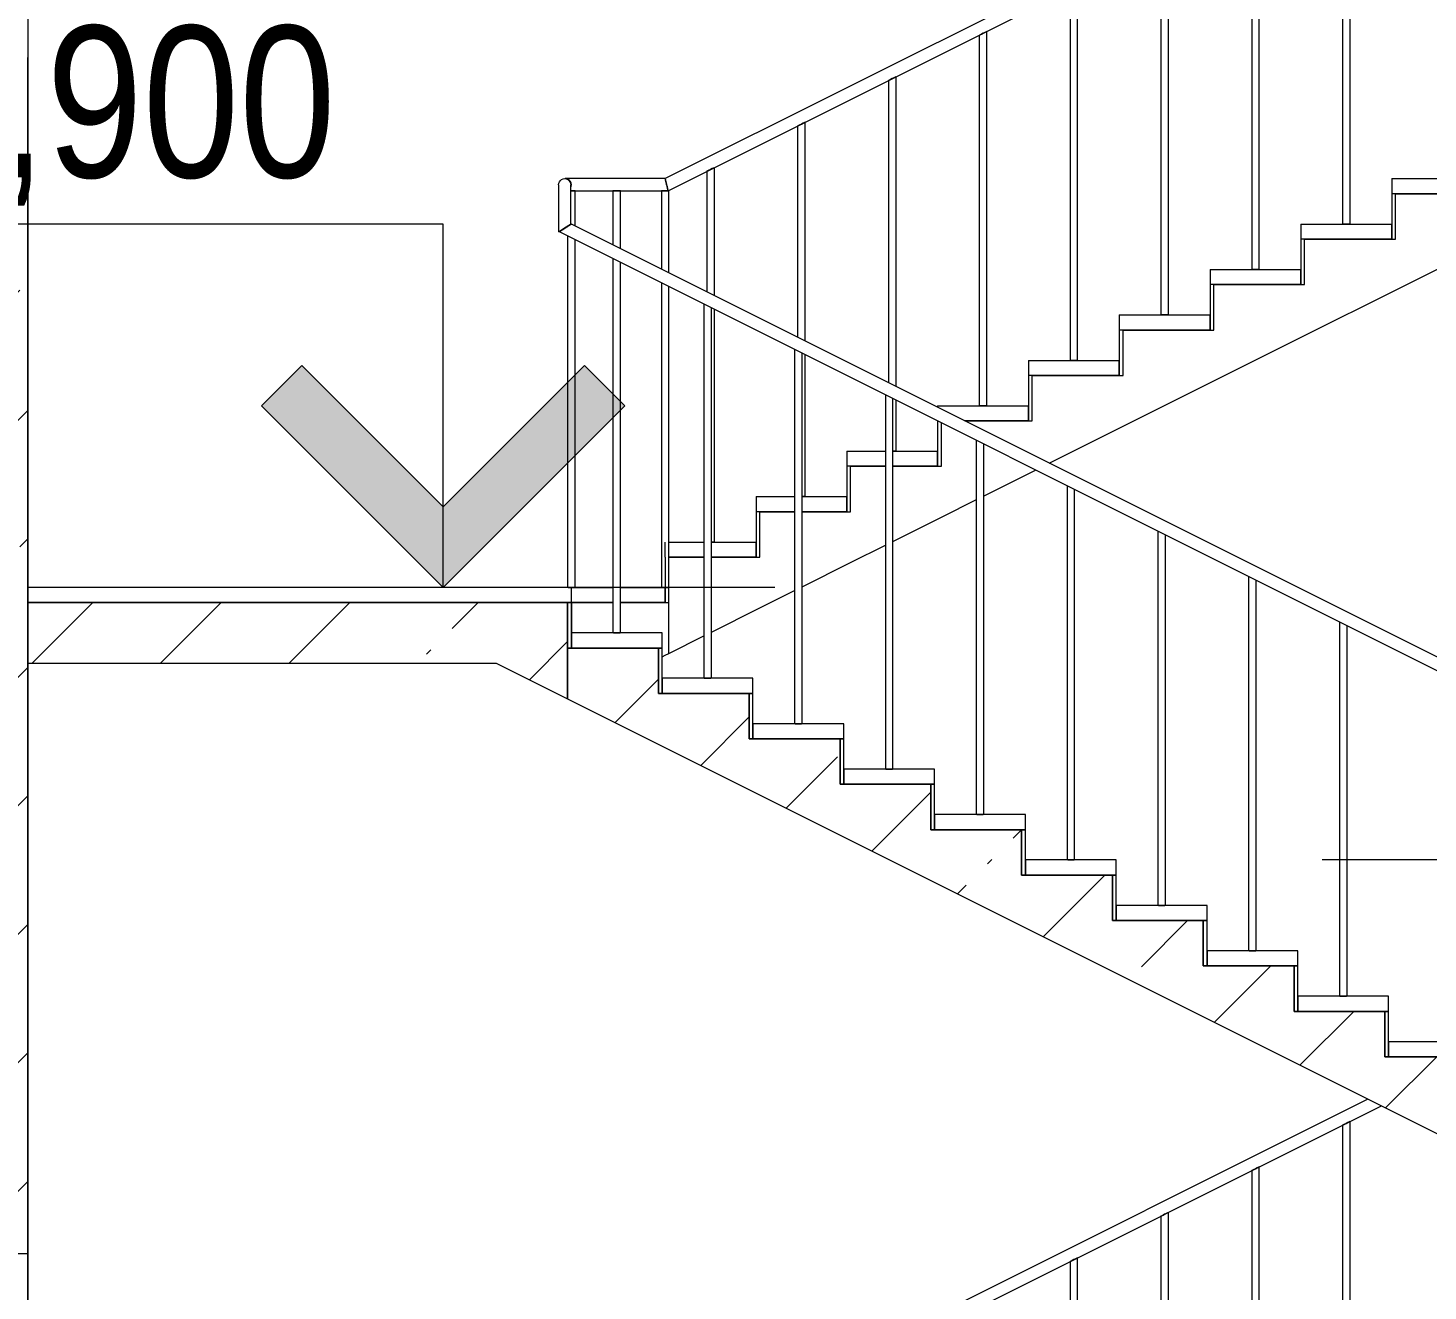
# Model space of a CAD drawing. Header units: millimetres. Extents: x -39507 to 33074, y -24219 to 30962.
# Drawn here: x -29333 to -24708, y 16577 to 20748 of the extents above; entities that cross this region are included whole.
import ezdxf

# ---------------------------------------------------------------- set-up
doc = ezdxf.new("R2010")
doc.units = ezdxf.units.MM
for name, color, linetype, lineweight in [('Балясины', 7, 'Continuous', 9), ('Верхние поручни', 7, 'Continuous', 9), ('Высотные отметки', 7, 'Continuous', 9), ('Лестницы', 7, 'Continuous', 9), ('Лестницы-1', 7, 'Continuous', 18), ('Ограждение', 7, 'Continuous', 9), ('Перекрытия', 7, 'Continuous', 9), ('Проступи_подступенки', 7, 'Continuous', 18), ('Проступи_подступенки-1', 7, 'Continuous', 9), ('Стены', 7, 'Continuous', 9), ('Структура _1_', 7, 'Continuous', 18), ('Штриховка разреза-2', 7, 'Continuous', 9)]:
    doc.layers.add(name, color=color, linetype=linetype, lineweight=lineweight)
doc.styles.add('Arial Narrow', font='ARIALN.TTF', dxfattribs={"height": 500})
pattern_1 = [(45, (-2885.9, 6475), (-424.264, 424.264), [600, -100, 20, -100]), (45, (-2885.9, 6899), (-424.264, 424.264), [])]

# ---------------------------------------------------------------- blocks, each defined once
blk = doc.blocks.new('Ограждение - 25mm-6839114-Разрез 2-2')
at = {"layer": 'Балясины'}
for p, q in [((-23495.4, 26874), (-23495.4, 25650)), ((-23470.4, 25650), (-23470.4, 26886.5)), ((-23495.4, 25650), (-23482.9, 25650)), ((-23482.9, 25650), (-23493.7, 25650)), ((-23482.9, 25650), (-23470.4, 25650)), ((-23472.1, 25650), (-23482.9, 25650))]:
    blk.add_line(p, q, dxfattribs=at)
at = {"layer": 'Балясины', "flags": 128}
for points in [[(-23482.9, 26880.3), (-23488.3, 26877.6), (-23492.7, 26875.4), (-23495.1, 26874.2), (-23492.7, 26875.4), (-23488.3, 26877.6), (-23482.9, 26880.3)], [(-23482.9, 26880.3), (-23477.5, 26883), (-23473.1, 26885.2), (-23470.7, 26886.4), (-23473.1, 26885.2), (-23477.5, 26883), (-23482.9, 26880.3)]]:
    blk.add_lwpolyline(points, dxfattribs=at)
blk = doc.blocks.new('Ограждение - 25mm-V37-Разрез 2-2')
at = {"layer": 'Балясины'}
for p, q in [((-26465.4, 19563.5), (-26465.4, 20586.5)), ((-26490.4, 20574), (-26490.4, 19576)), ((-26465.4, 19350), (-26465.4, 19519)), ((-26475.8, 19350), (-26465.4, 19350)), ((-26467.1, 19350), (-26475.8, 19350))]:
    blk.add_line(p, q, dxfattribs=at)
at = {"layer": 'Балясины', "flags": 128}
for points in [[(-26477.9, 20580.3), (-26472.5, 20583), (-26468.1, 20585.2), (-26465.7, 20586.4), (-26468.1, 20585.2), (-26472.5, 20583), (-26477.9, 20580.3)], [(-26477.9, 20580.3), (-26483.3, 20577.6), (-26487.7, 20575.4), (-26490.1, 20574.2), (-26487.7, 20575.4), (-26483.3, 20577.6), (-26477.9, 20580.3)]]:
    blk.add_lwpolyline(points, dxfattribs=at)
blk = doc.blocks.new('Ограждение - 25mm-V38-Разрез 2-2')
at = {"layer": 'Балясины'}
for p, q in [((-26790.4, 20424), (-26790.4, 19726.1)), ((-26765.4, 19713.6), (-26765.4, 20436.5)), ((-26765.4, 19200), (-26765.4, 19669)), ((-26775.5, 19200), (-26765.4, 19200)), ((-26767.1, 19200), (-26775.5, 19200))]:
    blk.add_line(p, q, dxfattribs=at)
at = {"layer": 'Балясины', "flags": 128}
for points in [[(-26777.9, 20430.3), (-26783.3, 20427.6), (-26787.7, 20425.4), (-26790.1, 20424.2), (-26787.7, 20425.4), (-26783.3, 20427.6), (-26777.9, 20430.3)], [(-26777.9, 20430.3), (-26772.5, 20433), (-26768.1, 20435.2), (-26765.7, 20436.4), (-26768.1, 20435.2), (-26772.5, 20433), (-26777.9, 20430.3)]]:
    blk.add_lwpolyline(points, dxfattribs=at)
blk = doc.blocks.new('Ограждение - 25mm-V39-Разрез 2-2')
at = {"layer": 'Балясины'}
for p, q in [((-27090.4, 20274), (-27090.4, 19876.2)), ((-27065.4, 19863.7), (-27065.4, 20286.5)), ((-27065.4, 19050), (-27065.4, 19819)), ((-27075.4, 19050), (-27065.4, 19050)), ((-27067.1, 19050), (-27075.4, 19050))]:
    blk.add_line(p, q, dxfattribs=at)
at = {"layer": 'Балясины', "flags": 128}
for points in [[(-27077.9, 20280.3), (-27083.3, 20277.6), (-27087.7, 20275.4), (-27090.1, 20274.2), (-27087.7, 20275.4), (-27083.3, 20277.6), (-27077.9, 20280.3)], [(-27077.9, 20280.3), (-27072.5, 20283), (-27068.1, 20285.2), (-27065.7, 20286.4), (-27068.1, 20285.2), (-27072.5, 20283), (-27077.9, 20280.3)]]:
    blk.add_lwpolyline(points, dxfattribs=at)
blk = doc.blocks.new('Ограждение - 25mm-V40-Разрез 2-2')
at = {"layer": 'Балясины'}
for p, q in [((-27400.4, 20210), (-27400.4, 20031.2)), ((-27387.9, 20210), (-27400.4, 20210)), ((-27398.7, 20210), (-27387.9, 20210)), ((-27387.9, 20210), (-27377.1, 20210)), ((-27375.4, 20210), (-27387.9, 20210)), ((-27375.4, 20018.7), (-27375.4, 20210)), ((-27400.4, 19986.5), (-27400.4, 18900)), ((-27375.4, 18900), (-27375.4, 19974))]:
    blk.add_line(p, q, dxfattribs=at)
blk = doc.blocks.new('Ограждение - 25mm-V41-Разрез 2-2')
at = {"layer": 'Балясины'}
for p, q in [((-27537.9, 20210), (-27527.1, 20210)), ((-27525.4, 20210), (-27537.9, 20210)), ((-27525.4, 20093.7), (-27525.4, 20210)), ((-27550.4, 20061.5), (-27550.4, 18900)), ((-27525.4, 18900), (-27525.4, 20049)), ((-27527.1, 18900), (-27548.7, 18900)), ((-27548.7, 18900), (-27527.1, 18900))]:
    blk.add_line(p, q, dxfattribs=at)
blk = doc.blocks.new('Ограждение - 25mm-V29-Разрез 2-2')
at = {"layer": 'Балясины'}
for p, q in [((-27695.4, 24486.5), (-27695.4, 23250)), ((-27695.1, 24486.4), (-27695.1, 24486.4)), ((-27670.4, 23250), (-27670.4, 24474)), ((-27682.9, 23250), (-27693.7, 23250)), ((-27693.7, 23250), (-27682.9, 23250)), ((-27682.9, 23250), (-27672.1, 23250)), ((-27672.1, 23250), (-27682.9, 23250))]:
    blk.add_line(p, q, dxfattribs=at)
blk = doc.blocks.new('Ограждение - 25mm-V42-Разрез 2-2')
at = {"layer": 'Балясины'}
for p, q in [((-25900.4, 19236.5), (-25900.4, 18000)), ((-25900.1, 19236.4), (-25900.1, 19236.4)), ((-25875.4, 18000), (-25875.4, 19224)), ((-25887.9, 18000), (-25898.1, 18000)), ((-25898.1, 18000), (-25887.9, 18000)), ((-25887.9, 18000), (-25877.1, 18000)), ((-25877.1, 18000), (-25887.9, 18000))]:
    blk.add_line(p, q, dxfattribs=at)
blk = doc.blocks.new('Ограждение - 25mm-V30-Разрез 2-2')
at = {"layer": 'Балясины'}
for p, q in [((-25895.4, 23586.5), (-25895.4, 22350)), ((-25895.1, 23586.4), (-25895.1, 23586.4)), ((-25870.4, 22350), (-25870.4, 23574)), ((-25882.9, 22350), (-25893.7, 22350)), ((-25893.7, 22350), (-25882.9, 22350)), ((-25882.9, 22350), (-25872.1, 22350)), ((-25872.1, 22350), (-25882.9, 22350))]:
    blk.add_line(p, q, dxfattribs=at)
blk = doc.blocks.new('Ограждение - 25mm-V79-Разрез 2-2')
at = {"layer": 'Балясины'}
for p, q in [((-27240.4, 20210), (-27240.4, 19951.2)), ((-27227.9, 20210), (-27240.4, 20210)), ((-27238.7, 20210), (-27227.9, 20210)), ((-27227.9, 20210), (-27217.1, 20210)), ((-27215.4, 20210), (-27227.9, 20210)), ((-27215.4, 19938.7), (-27215.4, 20210)), ((-27240.4, 19906.5), (-27240.4, 18900)), ((-27215.4, 18900), (-27215.4, 19894)), ((-27240.4, 18900), (-27227.9, 18900)), ((-27227.9, 18900), (-27238.7, 18900)), ((-27227.9, 18900), (-27215.4, 18900))]:
    blk.add_line(p, q, dxfattribs=at)
blk = doc.blocks.new('Ограждение - 25mm-V80-Разрез 2-2')
at = {"layer": 'Балясины'}
for p, q in [((-27537.9, 20210), (-27527.1, 20210)), ((-27527.1, 20210), (-27537.9, 20210)), ((-27525.4, 20093.7), (-27525.4, 20210)), ((-27550.4, 20061.5), (-27550.4, 18900)), ((-27525.4, 18900), (-27525.4, 20049)), ((-27527.1, 18900), (-27548.7, 18900)), ((-27548.7, 18900), (-27527.1, 18900))]:
    blk.add_line(p, q, dxfattribs=at)
blk = doc.blocks.new('Ограждение - 25mm-6838888-Разрез 2-2')
at = {"layer": 'Балясины'}
for p, q in [((-27845.4, 24561.5), (-27845.4, 23400)), ((-27845.1, 24561.4), (-27845.1, 24561.4)), ((-27820.4, 23400), (-27820.4, 24549)), ((-27832.9, 23400), (-27843.7, 23400)), ((-27843.7, 23400), (-27832.9, 23400)), ((-27832.9, 23400), (-27820.4, 23400)), ((-27822.1, 23400), (-27832.9, 23400))]:
    blk.add_line(p, q, dxfattribs=at)
blk = doc.blocks.new('Ограждение - Ограждение-6819977-Разрез 2-2')
for name, p in [('Ограждение - 25mm-6839114-Разрез 2-2', (-1495, -5550)), ('Ограждение - 25mm-6839114-Разрез 2-2', (-1795, -5700)), ('Ограждение - 25mm-6839114-Разрез 2-2', (-2095, -5850)), ('Ограждение - 25mm-6839114-Разрез 2-2', (-2395, -6000)), ('Ограждение - 25mm-6839114-Разрез 2-2', (-2695, -6150)), ('Ограждение - 25mm-V37-Разрез 2-2', (0, 0)), ('Ограждение - 25mm-V38-Разрез 2-2', (0, 0)), ('Ограждение - 25mm-V39-Разрез 2-2', (0, 0)), ('Ограждение - 25mm-V41-Разрез 2-2', (0, 0)), ('Ограждение - 25mm-V80-Разрез 2-2', (0, 0)), ('Ограждение - 25mm-V40-Разрез 2-2', (0, 0)), ('Ограждение - 25mm-V79-Разрез 2-2', (0, 0)), ('Ограждение - 25mm-6838888-Разрез 2-2', (295, -4500)), ('Ограждение - 25mm-V29-Разрез 2-2', (295, -4500)), ('Ограждение - 25mm-V29-Разрез 2-2', (595, -4650)), ('Ограждение - 25mm-V29-Разрез 2-2', (895, -4800)), ('Ограждение - 25mm-V29-Разрез 2-2', (1195, -4950)), ('Ограждение - 25mm-V29-Разрез 2-2', (1495, -5100)), ('Ограждение - 25mm-V42-Разрез 2-2', (0, 0)), ('Ограждение - 25mm-V30-Разрез 2-2', (295, -4500)), ('Ограждение - 25mm-V30-Разрез 2-2', (595, -4650)), ('Ограждение - 25mm-V30-Разрез 2-2', (895, -4800)), ('Ограждение - 25mm-6839114-Разрез 2-2', (-1495, -9750)), ('Ограждение - 25mm-6839114-Разрез 2-2', (-1795, -9900)), ('Ограждение - 25mm-6839114-Разрез 2-2', (-2095, -10050)), ('Ограждение - 25mm-6839114-Разрез 2-2', (-2395, -10200))]:
    blk.add_blockref(name, p)
blk = doc.blocks.new('Тип верхнего поручня - Верхний поручень_Внутренний_-6840876-Разрез 2-2')
at = {"layer": 'Верхние поручни'}
for p, q in [((-24760.3, 21483.8), (-27227.9, 20250)), ((-27218.4, 20210), (-24715.5, 21461.5)), ((-27580, 20230), (-27580, 20074)), ((-27227.9, 20250), (-27557.9, 20250)), ((-27540, 20098.7), (-27540, 20230)), ((-27540.1, 20210), (-27218.4, 20210)), ((-27577.9, 20075.3), (-23647.3, 18110)), ((-23637.9, 18150), (-27537.9, 20100)), ((-24906.8, 17210.5), (-27227.9, 16050)), ((-27218.4, 16010), (-24862.1, 17188.2))]:
    blk.add_line(p, q, dxfattribs=at)
at = {"layer": 'Верхние поручни', "flags": 128}
for points in [[(-27580, 20230), (-27579.3, 20235.2), (-27577.3, 20240), (-27574.1, 20244.1), (-27570, 20247.3), (-27565.2, 20249.3), (-27560, 20250)], [(-27560, 20250), (-27554.8, 20249.3), (-27550, 20247.3), (-27545.8, 20244.1), (-27542.7, 20240), (-27540.7, 20235.2), (-27540, 20230)], [(-27537.9, 20230), (-27538.6, 20235.2), (-27540.6, 20240), (-27543.7, 20244.1), (-27547.9, 20247.3), (-27552.7, 20249.3), (-27557.9, 20250)], [(-27539.9, 20221.2), (-27538.6, 20224.8), (-27537.9, 20230)], [(-27560, 20086.3), (-27565.2, 20083.1), (-27570, 20080.2), (-27574.1, 20077.6), (-27577.3, 20075.6), (-27579.3, 20074.4), (-27580, 20074)], [(-27577.3, 20075.6), (-27574.1, 20077.6), (-27570, 20080.2), (-27565.2, 20083.1), (-27560, 20086.3)], [(-27557.9, 20087.6), (-27563.1, 20084.4), (-27567.9, 20081.5), (-27572, 20078.9), (-27575.2, 20076.9)], [(-27575.2, 20076.9), (-27572, 20078.9), (-27567.9, 20081.5), (-27563.1, 20084.4), (-27557.9, 20087.6)], [(-27560, 20086.3), (-27554.8, 20089.5), (-27550, 20092.5), (-27545.8, 20095.1), (-27542.7, 20097)], [(-27542.7, 20097), (-27545.8, 20095.1), (-27550, 20092.5), (-27554.8, 20089.5), (-27560, 20086.3)], [(-27557.9, 20087.6), (-27552.7, 20090.8), (-27547.9, 20093.8), (-27543.7, 20096.4), (-27540.6, 20098.3), (-27538.6, 20099.6), (-27537.9, 20100)], [(-27540.6, 20098.3), (-27543.7, 20096.4), (-27547.9, 20093.8), (-27552.7, 20090.8), (-27557.9, 20087.6)]]:
    blk.add_lwpolyline(points, dxfattribs=at)
at = {"layer": 'Верхние поручни'}
for points, knots in [([(-27537.9, 20230), (-27537.9, 20231.7), (-27538.2, 20234.4), (-27539.3, 20237.7), (-27540.5, 20240), (-27541.7, 20241.8), (-27542.8, 20243.2), (-27544, 20244.5), (-27545.7, 20245.9), (-27547.5, 20247.1), (-27549, 20248), (-27550.2, 20248.5), (-27551.4, 20249), (-27552.7, 20249.3), (-27554, 20249.6), (-27555.3, 20249.8), (-27556.6, 20250), (-27557.4, 20250), (-27557.9, 20250)], [0, 0, 0, 0, 0.0833333, 0.125, 0.1666667, 0.2083333, 0.2291667, 0.25, 0.2916667, 0.3333333, 0.3541667, 0.375, 0.3958333, 0.4166667, 0.4375, 0.4583333, 0.4791667, 0.5, 0.5, 0.5, 0.5]), ([(-27539.9, 20221.2), (-27539.7, 20221.6), (-27539.2, 20222.8), (-27538.2, 20225.6), (-27537.9, 20228.3), (-27537.9, 20230)], [0.8551397, 0.8551397, 0.8551397, 0.8551397, 0.875, 0.9166667, 1, 1, 1, 1]), ([(-27223.2, 20230), (-27223.6, 20231.7), (-27224.4, 20235.2), (-27225.5, 20240.1), (-27226.5, 20244.3), (-27227.5, 20248.6), (-27227.9, 20250), (-27227.9, 20250)], [0, 0, 0, 0, 0.0833333, 0.1666667, 0.25, 0.3333333, 0.5, 0.5, 0.5, 0.5]), ([(-27218.4, 20210), (-27218.4, 20210), (-27218.8, 20211.4), (-27219.8, 20215.7), (-27220.8, 20219.9), (-27221.9, 20224.8), (-27222.7, 20228.3), (-27223.2, 20230)], [0.5, 0.5, 0.5, 0.5, 0.6666667, 0.75, 0.8333333, 0.9166667, 1, 1, 1, 1])]:
    blk.add_open_spline(points, degree=3, knots=knots, dxfattribs=at)
for points in [[(-27227.2, 20247.3), (-27227, 20246.4), (-27226.5, 20244.3), (-27225.5, 20240.1), (-27224.4, 20235.2), (-27223.6, 20231.7), (-27223.2, 20230)], [(-27223.2, 20230), (-27222.7, 20228.3), (-27221.9, 20224.8), (-27220.8, 20219.9), (-27219.8, 20215.7), (-27219.3, 20213.6), (-27219.1, 20212.7)]]:
    blk.add_open_spline(points, degree=3, dxfattribs=at)
blk = doc.blocks.new('Высотные отметки - Высотная отметка - Стрелка-4455449-Разрез 2-2')
at = {"layer": 'Высотные отметки'}
blk.add_hatch(color=256, dxfattribs=at).paths.add_polyline_path([(-36565.6, -5267.2), (-36098.4, -5734.3), (-35631.2, -5267.2), (-35498.4, -5400), (-36098.4, -6000), (-36698.4, -5400)], flags=0)
for p, q in [((-36098.4, -4800), (-39098.4, -4800)), ((-36098.4, -6000), (-36098.4, -4800)), ((-36565.6, -5267.2), (-36698.4, -5400)), ((-36098.4, -5734.3), (-36565.6, -5267.2)), ((-35631.2, -5267.2), (-36098.4, -5734.3)), ((-35498.4, -5400), (-35631.2, -5267.2)), ((-36698.4, -5400), (-36098.4, -6000)), ((-36098.4, -6000), (-35498.4, -5400)), ((-35002.8, -6000), (-36395.1, -6000))]:
    blk.add_line(p, q, dxfattribs=at)

msp = doc.modelspace()

# ---------------------------------------------------------------- hatches: boundary and pattern name
at = {"layer": 'Лестницы'}
h = msp.add_hatch(dxfattribs=at)
h.set_pattern_fill('FP_2', color=256, style=0, pattern_type=2)
h.set_pattern_definition(pattern_1)
h.paths.add_polyline_path([(-27550.4, 18532.3), (-27550.4, 18850), (-29332.9, 18850), (-29332.9, 18650), (-27785.8, 18650)], flags=0)
h = msp.add_hatch(dxfattribs=at)
h.set_pattern_fill('FP_2', color=256, style=0, pattern_type=2)
h.set_pattern_definition(pattern_1)
h.paths.add_polyline_path([(-23650.4, 16582.3), (-23650.4, 16900), (-23950.4, 16900.2), (-23950.4, 17050), (-24250.4, 17050), (-24250.4, 17200), (-24550.4, 17200), (-24550.4, 17350), (-24850.4, 17350), (-24850.4, 17500), (-25150.4, 17500), (-25150.4, 17650), (-25450.4, 17650), (-25450.4, 17800), (-25750.4, 17800), (-25750.4, 17950), (-26050.4, 17950), (-26050.4, 18100), (-26350.4, 18100), (-26350.4, 18250), (-26650.4, 18250), (-26650.4, 18400), (-26950.4, 18400), (-26950.4, 18550), (-27250.4, 18550), (-27250.4, 18700), (-27550.4, 18700), (-27550.4, 18532.3), (-23913.3, 16713.8)], flags=0)
at = {"layer": 'Штриховка разреза-2'}
h = msp.add_hatch(dxfattribs=at)
h.set_pattern_fill('FP_2', color=256, style=0, pattern_type=2)
h.set_pattern_definition(pattern_1)
h.paths.add_polyline_path([(-29332.9, 16700), (-29332.9, 20650), (-29532.9, 20650), (-29532.9, 16700)], flags=0)
h = msp.add_hatch(dxfattribs=at)
h.set_pattern_fill('FP_2', color=256, style=0, pattern_type=2)
h.set_pattern_definition(pattern_1)
h.paths.add_polyline_path([(-31682.9, 16450), (-29332.9, 16450), (-29332.9, 16700), (-31682.9, 16700), (-31682.9, 16462.1)], flags=0)
h.paths.add_polyline_path([(16067.1, 16450), (16067.1, 16700), (-21832.9, 16700), (-21832.9, 16450), (16063.1, 16450)], flags=0)

# ---------------------------------------------------------------- linework, layer by layer
at = {"layer": 'Высотные отметки'}
for p, q in [((-27571.8, 18900), (-27961.6, 18900)), ((-27559.9, 18900), (-27571.8, 18900))]:
    msp.add_line(p, q, dxfattribs=at)
at = {"layer": 'Лестницы'}
for p, q in [((-24815.4, 20200), (-24515.4, 20200)), ((-24815.4, 20050), (-24815.4, 20200)), ((-25115.4, 20050), (-24815.4, 20050)), ((-25115.4, 19900), (-25115.4, 20050)), ((-24815.4, 19882.3), (-24515.4, 20032.3)), ((-25415.4, 19900), (-25115.4, 19900)), ((-25415.4, 19750), (-25415.4, 19900)), ((-25115.4, 19732.3), (-24815.4, 19882.3)), ((-25715.4, 19750), (-25415.4, 19750)), ((-25715.4, 19600), (-25715.4, 19750)), ((-25415.4, 19582.3), (-25115.4, 19732.3)), ((-26015.4, 19600), (-25715.4, 19600)), ((-26015.4, 19450), (-26015.4, 19600)), ((-25715.4, 19432.3), (-25415.4, 19582.3)), ((-26315.4, 19300), (-26315.4, 19444)), ((-26237.9, 19450), (-26015.4, 19450)), ((-25959.7, 19310.1), (-25715.4, 19432.3)), ((-26615.4, 19300), (-26499.8, 19300)), ((-26615.4, 19150), (-26615.4, 19300)), ((-26475.9, 19300), (-26315.4, 19300)), ((-26015.4, 19282.3), (-26002.9, 19288.5)), ((-26175.9, 19202), (-26015.4, 19282.3)), ((-26915.4, 19150), (-26800.2, 19150)), ((-26915.4, 19000), (-26915.4, 19150)), ((-26775.6, 19150), (-26615.4, 19150)), ((-26315.4, 19132.3), (-26199.8, 19190.1)), ((-26475.6, 19052.2), (-26315.4, 19132.3)), ((-26615.4, 18982.3), (-26500.2, 19039.9)), ((-27215.4, 19000), (-27100.3, 19000)), ((-27215.4, 18682.3), (-27215.4, 19000)), ((-27075.5, 19000), (-26915.4, 19000)), ((-26775.5, 18902.2), (-26615.4, 18982.3)), ((-26915.4, 18832.3), (-26800.3, 18889.9)), ((-27550.4, 18850), (-27537.9, 18850)), ((-27550.4, 18650), (-27550.4, 18850)), ((-27537.9, 18850), (-27400.4, 18850)), ((-27537.9, 18850), (-27537.9, 18700)), ((-27537.9, 18700), (-27537.9, 18850)), ((-27375.4, 18850), (-27280, 18850)), ((-27280, 18850), (-27227.9, 18850)), ((-27227.9, 18850), (-27215.4, 18850)), ((-27215.4, 18682.3), (-27215.4, 18850)), ((-27075.4, 18752.3), (-26915.4, 18832.3)), ((-27215.4, 18682.3), (-27100.3, 18739.8)), ((-27237.9, 18671), (-27227.9, 18676)), ((-27227.9, 18676), (-27215.4, 18682.3))]:
    msp.add_line(p, q, dxfattribs=at)
at = {"layer": 'Лестницы-1'}
for p, q in [((-27550.4, 18850), (-29332.9, 18850)), ((-29332.9, 18850), (-29332.9, 18650)), ((-27550.4, 18532.3), (-27550.4, 18850)), ((-27250.4, 18700), (-27550.4, 18700)), ((-27550.4, 18700), (-27550.4, 18532.3)), ((-27250.4, 18550), (-27250.4, 18700)), ((-29332.9, 18650), (-27785.8, 18650)), ((-27785.8, 18650), (-27550.4, 18532.3)), ((-26950.4, 18550), (-27250.4, 18550)), ((-26950.4, 18400), (-26950.4, 18550)), ((-27550.4, 18532.3), (-23650.4, 16582.3)), ((-26650.4, 18400), (-26950.4, 18400)), ((-26650.4, 18250), (-26650.4, 18400)), ((-26350.4, 18250), (-26650.4, 18250)), ((-26350.4, 18100), (-26350.4, 18250)), ((-26050.4, 18100), (-26350.4, 18100)), ((-26050.4, 17950), (-26050.4, 18100)), ((-25750.4, 17950), (-26050.4, 17950)), ((-25750.4, 17800), (-25750.4, 17950)), ((-25450.4, 17800), (-25750.4, 17800)), ((-25450.4, 17650), (-25450.4, 17800)), ((-25150.4, 17650), (-25450.4, 17650)), ((-25150.4, 17500), (-25150.4, 17650)), ((-24850.4, 17500), (-25150.4, 17500)), ((-24850.4, 17350), (-24850.4, 17500)), ((-24550.4, 17350), (-24850.4, 17350))]:
    msp.add_line(p, q, dxfattribs=at)
at = {"layer": 'Перекрытия'}
for p in [(-31682.6, 16700), (-31382.9, 16700), (-29562.9, 16700), (-29562.9, 16700), (-29332.9, 16450)]:
    msp.add_line(p, (-29332.9, 16700), dxfattribs=at)
at = {"layer": 'Проступи_подступенки'}
for p, q in [((-27537.9, 18900), (-29332.9, 18900)), ((-29332.9, 18900), (-29332.9, 18850)), ((-27537.9, 18850), (-27537.9, 18900)), ((-29332.9, 18850), (-27537.9, 18850)), ((-27537.9, 18850), (-27550.4, 18850)), ((-27550.4, 18850), (-27550.4, 18700)), ((-27537.9, 18700), (-27537.9, 18850)), ((-27237.9, 18750), (-27537.9, 18750)), ((-27537.9, 18750), (-27537.9, 18700)), ((-27237.9, 18700), (-27237.9, 18750)), ((-27550.4, 18700), (-27537.9, 18700)), ((-27537.9, 18700), (-27237.9, 18700)), ((-27237.9, 18700), (-27250.4, 18700)), ((-27250.4, 18700), (-27250.4, 18550)), ((-27237.9, 18550), (-27237.9, 18700)), ((-26937.9, 18600), (-27237.9, 18600)), ((-27237.9, 18600), (-27237.9, 18550)), ((-26937.9, 18550), (-26937.9, 18600)), ((-27250.4, 18550), (-27237.9, 18550)), ((-27237.9, 18550), (-26937.9, 18550)), ((-26937.9, 18550), (-26950.4, 18550)), ((-26950.4, 18550), (-26950.4, 18400)), ((-26937.9, 18400), (-26937.9, 18550)), ((-26637.9, 18450), (-26937.9, 18450)), ((-26937.9, 18450), (-26937.9, 18400)), ((-26637.9, 18400), (-26637.9, 18450)), ((-26950.4, 18400), (-26937.9, 18400)), ((-26937.9, 18400), (-26637.9, 18400)), ((-26637.9, 18400), (-26650.4, 18400)), ((-26650.4, 18400), (-26650.4, 18250)), ((-26637.9, 18250), (-26637.9, 18400)), ((-26337.9, 18300), (-26637.9, 18300)), ((-26637.9, 18300), (-26637.9, 18250)), ((-26337.9, 18250), (-26337.9, 18300)), ((-26650.4, 18250), (-26637.9, 18250)), ((-26637.9, 18250), (-26337.9, 18250)), ((-26337.9, 18250), (-26350.4, 18250)), ((-26350.4, 18250), (-26350.4, 18100)), ((-26337.9, 18100), (-26337.9, 18250)), ((-26037.9, 18150), (-26337.9, 18150)), ((-26337.9, 18150), (-26337.9, 18100)), ((-26037.9, 18100), (-26037.9, 18150)), ((-26350.4, 18100), (-26337.9, 18100)), ((-26337.9, 18100), (-26037.9, 18100)), ((-26037.9, 18100), (-26050.4, 18100)), ((-26050.4, 18100), (-26050.4, 17950)), ((-26037.9, 17950), (-26037.9, 18100)), ((-25737.9, 18000), (-26037.9, 18000)), ((-26037.9, 18000), (-26037.9, 17950)), ((-25737.9, 17950), (-25737.9, 18000)), ((-26050.4, 17950), (-26037.9, 17950)), ((-26037.9, 17950), (-25737.9, 17950)), ((-25737.9, 17950), (-25750.4, 17950)), ((-25750.4, 17950), (-25750.4, 17800)), ((-25737.9, 17800), (-25737.9, 17950)), ((-25437.9, 17850), (-25737.9, 17850)), ((-25737.9, 17850), (-25737.9, 17800)), ((-25437.9, 17800), (-25437.9, 17850)), ((-25750.4, 17800), (-25737.9, 17800)), ((-25737.9, 17800), (-25437.9, 17800)), ((-25437.9, 17800), (-25450.4, 17800)), ((-25450.4, 17800), (-25450.4, 17650)), ((-25437.9, 17650), (-25437.9, 17800)), ((-25137.9, 17700), (-25437.9, 17700)), ((-25437.9, 17700), (-25437.9, 17650)), ((-25137.9, 17650), (-25137.9, 17700)), ((-25450.4, 17650), (-25437.9, 17650)), ((-25437.9, 17650), (-25137.9, 17650)), ((-25137.9, 17650), (-25150.4, 17650)), ((-25150.4, 17650), (-25150.4, 17500)), ((-25137.9, 17500), (-25137.9, 17650)), ((-24837.9, 17550), (-25137.9, 17550)), ((-25137.9, 17550), (-25137.9, 17500)), ((-24837.9, 17500), (-24837.9, 17550)), ((-25150.4, 17500), (-25137.9, 17500)), ((-25137.9, 17500), (-24837.9, 17500)), ((-24837.9, 17500), (-24850.4, 17500)), ((-24850.4, 17500), (-24850.4, 17350)), ((-24837.9, 17350), (-24837.9, 17500)), ((-24537.9, 17400), (-24837.9, 17400)), ((-24837.9, 17400), (-24837.9, 17350)), ((-24850.4, 17350), (-24837.9, 17350)), ((-24837.9, 17350), (-24537.9, 17350))]:
    msp.add_line(p, q, dxfattribs=at)
at = {"layer": 'Проступи_подступенки-1'}
for p, q in [((-24827.9, 20250), (-24527.9, 20250)), ((-24827.9, 20250), (-24827.9, 20200)), ((-24827.9, 20200), (-24827.9, 20050)), ((-24815.4, 20200), (-24827.9, 20200)), ((-24527.9, 20200), (-24827.9, 20200)), ((-24815.4, 20050), (-24815.4, 20200)), ((-25127.9, 20100), (-24827.9, 20100)), ((-25127.9, 20100), (-25127.9, 20050)), ((-24827.9, 20050), (-24827.9, 20100)), ((-25127.9, 20050), (-25127.9, 19900)), ((-25115.4, 20050), (-25127.9, 20050)), ((-24827.9, 20050), (-25127.9, 20050)), ((-25115.4, 19900), (-25115.4, 20050)), ((-24827.9, 20050), (-24815.4, 20050)), ((-25427.9, 19950), (-25127.9, 19950)), ((-25427.9, 19950), (-25427.9, 19900)), ((-25127.9, 19900), (-25127.9, 19950)), ((-25427.9, 19900), (-25427.9, 19750)), ((-25415.4, 19900), (-25427.9, 19900)), ((-25127.9, 19900), (-25427.9, 19900)), ((-25415.4, 19750), (-25415.4, 19900)), ((-25127.9, 19900), (-25115.4, 19900)), ((-25727.9, 19800), (-25427.9, 19800)), ((-25727.9, 19800), (-25727.9, 19750)), ((-25427.9, 19750), (-25427.9, 19800)), ((-25727.9, 19750), (-25727.9, 19600)), ((-25715.4, 19750), (-25727.9, 19750)), ((-25427.9, 19750), (-25727.9, 19750)), ((-25715.4, 19600), (-25715.4, 19750)), ((-25427.9, 19750), (-25415.4, 19750)), ((-26027.9, 19650), (-25727.9, 19650)), ((-26027.9, 19650), (-26027.9, 19600)), ((-25727.9, 19600), (-25727.9, 19650)), ((-26027.9, 19600), (-26027.9, 19450)), ((-26015.4, 19600), (-26027.9, 19600)), ((-25727.9, 19600), (-26027.9, 19600)), ((-26015.4, 19450), (-26015.4, 19600)), ((-25727.9, 19600), (-25715.4, 19600)), ((-26327.9, 19500), (-26027.9, 19500)), ((-26327.9, 19500), (-26327.9, 19494.8)), ((-26027.9, 19450), (-26027.9, 19500)), ((-26327.9, 19450), (-26327.9, 19300)), ((-26315.4, 19300), (-26315.4, 19444)), ((-26027.9, 19450), (-26237.9, 19450)), ((-26027.9, 19450), (-26015.4, 19450)), ((-26627.9, 19350), (-26499.9, 19350)), ((-26627.9, 19350), (-26627.9, 19300)), ((-26475.9, 19350), (-26327.9, 19350)), ((-26327.9, 19300), (-26327.9, 19350)), ((-26627.9, 19300), (-26627.9, 19150)), ((-26615.4, 19300), (-26627.9, 19300)), ((-26499.8, 19300), (-26627.9, 19300)), ((-26615.4, 19150), (-26615.4, 19300)), ((-26327.9, 19300), (-26475.9, 19300)), ((-26327.9, 19300), (-26315.4, 19300)), ((-26927.9, 19200), (-26800.2, 19200)), ((-26927.9, 19200), (-26927.9, 19150)), ((-26775.6, 19200), (-26627.9, 19200)), ((-26627.9, 19150), (-26627.9, 19200)), ((-26927.9, 19150), (-26927.9, 19000)), ((-26915.4, 19150), (-26927.9, 19150)), ((-26800.2, 19150), (-26927.9, 19150)), ((-26915.4, 19000), (-26915.4, 19150)), ((-26627.9, 19150), (-26775.6, 19150)), ((-26627.9, 19150), (-26615.4, 19150)), ((-27227.9, 19000), (-27227.9, 19050)), ((-27217.1, 19050), (-27100.3, 19050)), ((-27075.5, 19050), (-26927.9, 19050)), ((-26927.9, 19000), (-26927.9, 19050)), ((-27227.9, 19000), (-27227.9, 18850)), ((-27100.3, 19000), (-27217.4, 19000)), ((-27215.4, 18850), (-27215.4, 19000)), ((-26927.9, 19000), (-27075.5, 19000)), ((-26927.9, 19000), (-26915.4, 19000)), ((-27537.9, 18900), (-27400.3, 18900)), ((-27537.9, 18850), (-27537.9, 18900)), ((-27375.4, 18900), (-27227.9, 18900)), ((-27227.9, 18850), (-27227.9, 18900)), ((-27400.4, 18850), (-27537.9, 18850)), ((-27227.9, 18850), (-27375.4, 18850)), ((-27227.9, 18850), (-27215.4, 18850))]:
    msp.add_line(p, q, dxfattribs=at)
at = {"layer": 'Стены'}
msp.add_line((-29332.9, 26000), (-29332.9, 0), dxfattribs=at)
at = {"layer": 'Структура _1_'}
for p, q in [((-29332.9, 16700), (-29332.9, 20650)), ((-29332.9, 16450), (-29332.9, 16700))]:
    msp.add_line(p, q, dxfattribs=at)

# ---------------------------------------------------------------- block references
at = {"layer": 'Верхние поручни'}
msp.add_blockref('Тип верхнего поручня - Верхний поручень_Внутренний_-6840876-Разрез 2-2', (0, 0), dxfattribs=at)
at = {"layer": 'Высотные отметки'}
for p in [(8136.8, 24900), (14041.2, 22800)]:
    msp.add_blockref('Высотные отметки - Высотная отметка - Стрелка-4455449-Разрез 2-2', p, dxfattribs=at)
at = {"layer": 'Ограждение'}
msp.add_blockref('Ограждение - Ограждение-6819977-Разрез 2-2', (0, 0), dxfattribs=at)

# ---------------------------------------------------------------- texts
at = {"layer": 'Высотные отметки', "insert": (-30402.9, 20754.3), "char_height": 500, "width": 2499.191, "attachment_point": 1, "line_spacing_factor": 0.974696, "style": 'Arial Narrow'}
msp.add_mtext('+18,900', dxfattribs=at)

doc.saveas('drawing.dxf')
